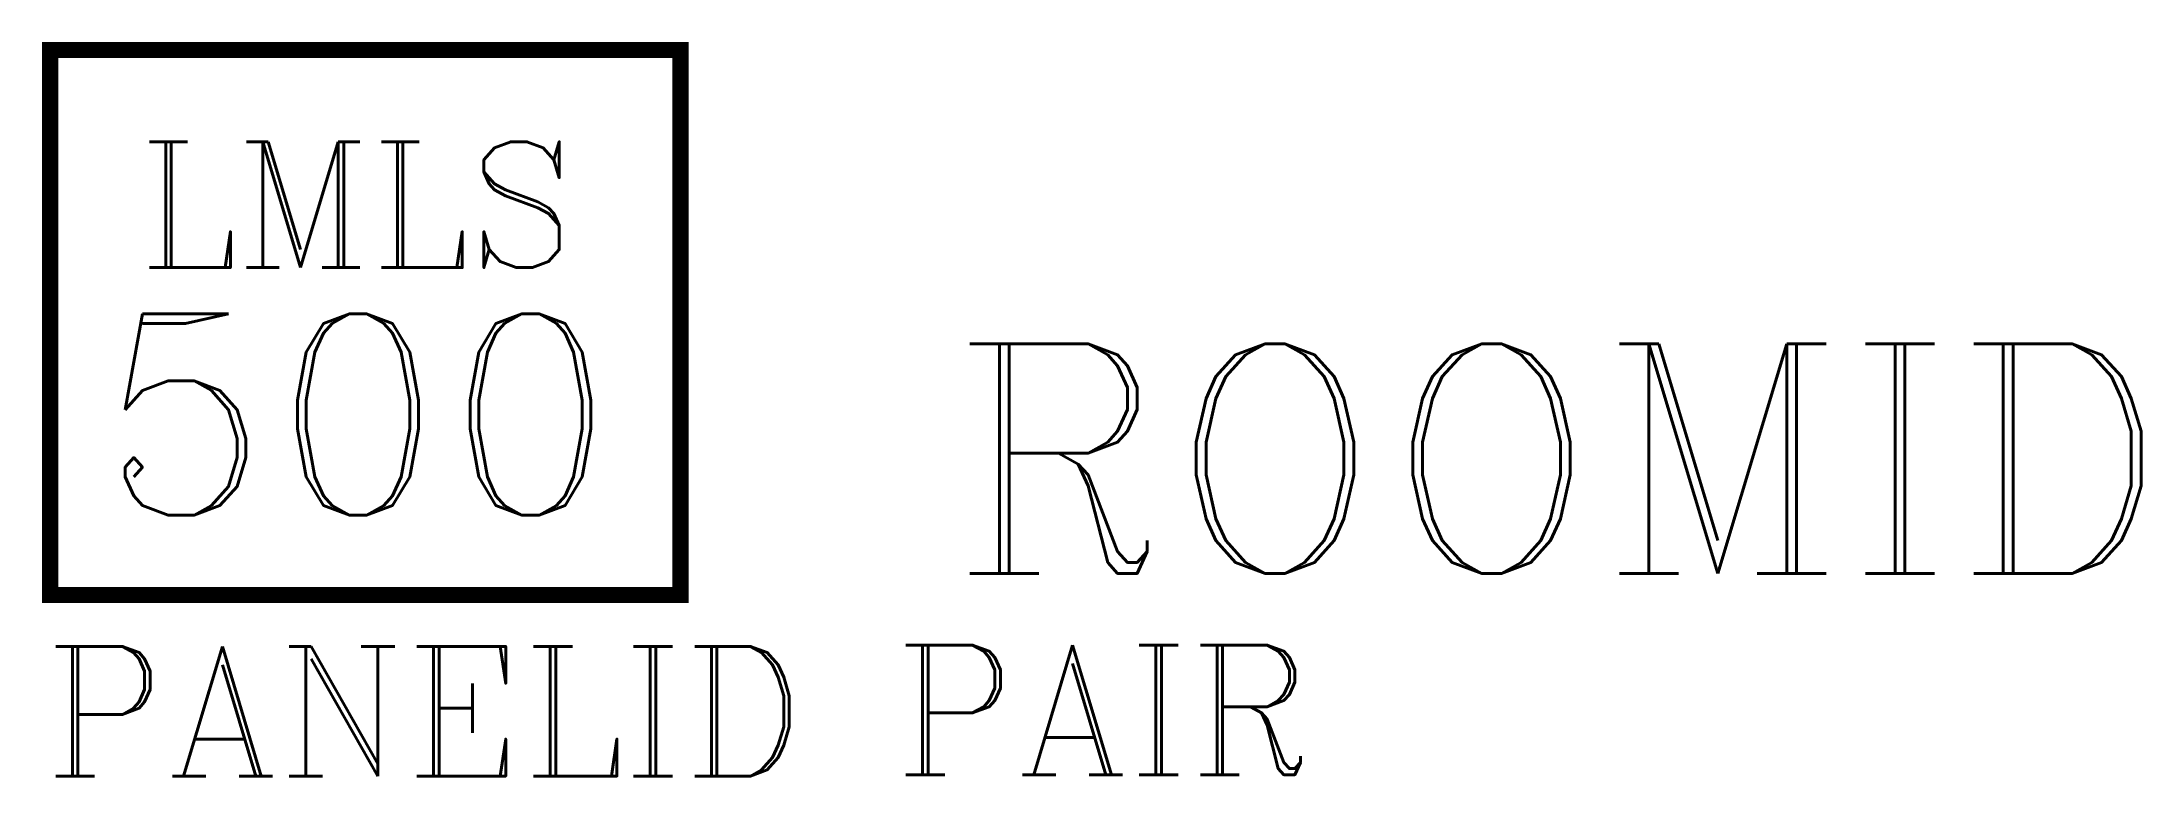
# Model space of a CAD drawing. Header units: inches. Extents: x -14.6 to 82.5, y -20.6 to 13.4.
import ezdxf

# ---------------------------------------------------------------- set-up
doc = ezdxf.new("R2010")
doc.units = ezdxf.units.IN
doc.header["$LTSCALE"] = 48
doc.header["$MEASUREMENT"] = 0
doc.styles.add('ROMANC', font='COMPLEX.SHX')
doc.styles.add('WSNotes', font='complex.shx', dxfattribs={"height": 18})

msp = doc.modelspace()

# ---------------------------------------------------------------- texts
at = {"style": 'WSNotes', "flags": 1}
msp.add_attdef('ROOMID', (27.444, -11.236), '', height=10.625, dxfattribs=at)
at = {"style": 'ROMANC'}
for tag, p in [('PAIR', (24.876, -20.558)), ('PANELID', (-14.465, -20.621))]:
    msp.add_attdef(tag, p, '', height=6, dxfattribs=at)

# ---------------------------------------------------------------- wipeouts: each hides what was drawn before it
at = {"linetype": 'Continuous'}
msp.add_wipeout([(-14.21, 12.99), (-14.21, -12.24), (14.96, -12.24), (14.96, 12.99)], dxfattribs=at)

# ---------------------------------------------------------------- next in the draw order: linework, layer by layer
at = {"linetype": 'Continuous', "const_width": 0.75}
msp.add_lwpolyline([(14.96, 12.99), (-14.21, 12.99), (-14.21, -12.24), (14.96, -12.24)], close=True, dxfattribs=at)

# ---------------------------------------------------------------- next in the draw order: texts
at = {"attachment_point": 2, "style": 'WSNotes'}
for s, insert, char_height, width in [('LMLS', (0, 8.742), 5.8202, 0.16715), ('500', (0.038, 0.774), 9.3124, 0.06185)]:
    msp.add_mtext(s, dxfattribs=dict(at, insert=insert, char_height=char_height, width=width))

doc.saveas('drawing.dxf')
